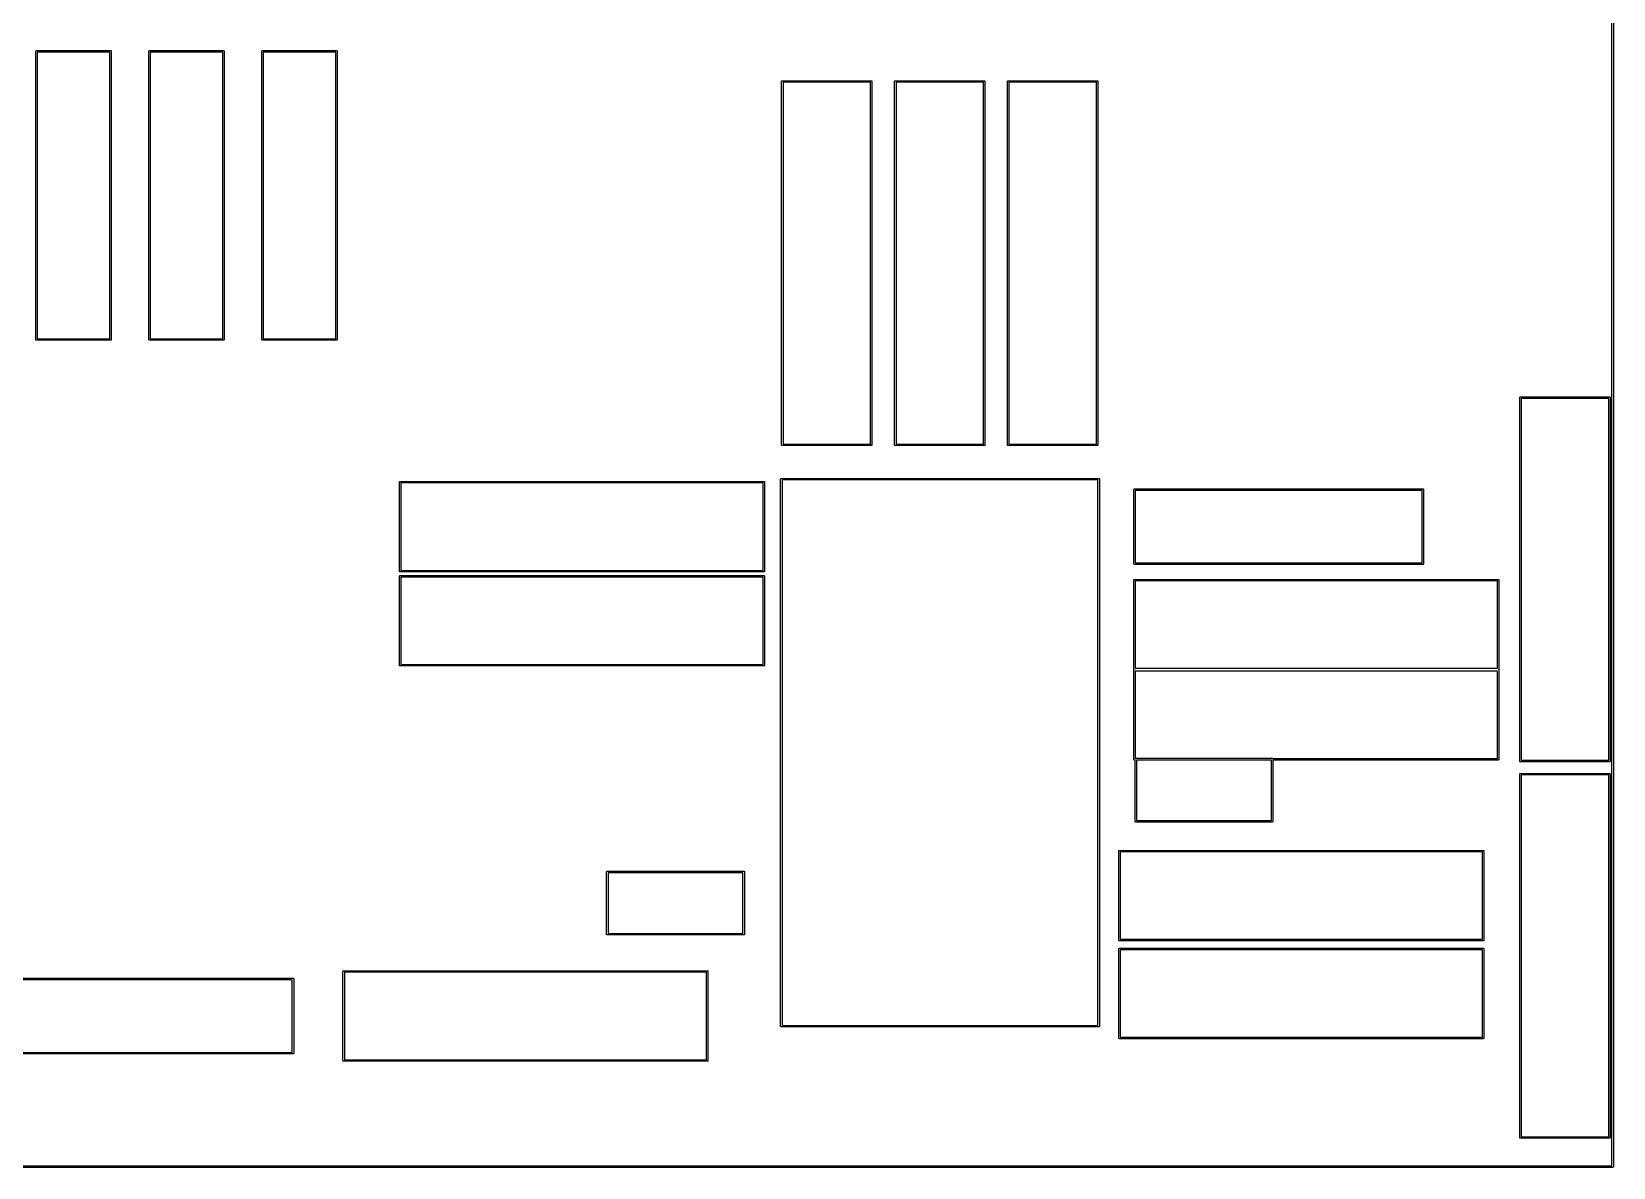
# Model space of a CAD drawing. Extents: x 19 to 116, y -142 to -17.
# Drawn here: x 62.1 to 115.4, y -142.3 to -103.9 of the extents above; entities that cross this region are included whole.
import ezdxf

# ---------------------------------------------------------------- set-up
doc = ezdxf.new("R2010")
doc.units = 0
doc.layers.add('BLACK', color=7, linetype='CONTINUOUS')

msp = doc.modelspace()

# ---------------------------------------------------------------- linework, layer by layer
at = {"layer": 'BLACK', "linetype": 'CONTINUOUS'}
for p, q in [((115.375, -142.215), (115.375, -16.705)), ((115.425, -16.6812), (115.425, -142.239)), ((62.2249, -104.614), (62.2254, -104.609)), ((62.225, -104.615), (62.2249, -104.614)), ((62.225, -114.333), (62.225, -104.615)), ((62.2254, -104.609), (62.2268, -104.604)), ((62.2268, -104.604), (62.2291, -104.6)), ((62.2291, -104.6), (62.2322, -104.596)), ((62.2322, -104.596), (62.236, -104.593)), ((62.236, -104.593), (62.2404, -104.591)), ((62.2404, -104.591), (62.2451, -104.589)), ((62.2451, -104.589), (62.2488, -104.589)), ((62.2488, -104.589), (62.2488, -104.589)), ((62.2488, -104.589), (62.25, -104.589)), ((62.25, -104.589), (62.2512, -104.589)), ((62.2512, -104.589), (64.7488, -104.589)), ((62.275, -104.639), (62.275, -114.309)), ((64.725, -104.639), (62.275, -104.639)), ((64.725, -114.309), (64.725, -104.639)), ((64.7488, -104.589), (64.75, -104.589)), ((64.75, -104.589), (64.7512, -104.589)), ((64.7512, -104.589), (64.7512, -104.589)), ((64.7512, -104.589), (64.7549, -104.589)), ((64.7549, -104.589), (64.7596, -104.591)), ((64.7596, -104.591), (64.764, -104.593)), ((64.764, -104.593), (64.7678, -104.596)), ((64.7678, -104.596), (64.7709, -104.6)), ((64.7709, -104.6), (64.7732, -104.604)), ((64.7732, -104.604), (64.7746, -104.609)), ((64.7746, -104.609), (64.7751, -104.614)), ((64.7751, -104.614), (64.775, -104.615)), ((64.775, -104.615), (64.775, -114.333)), ((66.0349, -104.614), (66.0354, -104.609)), ((66.035, -104.615), (66.0349, -104.614)), ((66.035, -114.333), (66.035, -104.615)), ((66.0354, -104.609), (66.0368, -104.604)), ((66.0368, -104.604), (66.0391, -104.6)), ((66.0391, -104.6), (66.0422, -104.596)), ((66.0422, -104.596), (66.046, -104.593)), ((66.046, -104.593), (66.0504, -104.591)), ((66.0504, -104.591), (66.0551, -104.589)), ((66.0551, -104.589), (66.0588, -104.589)), ((66.0588, -104.589), (66.0588, -104.589)), ((66.0588, -104.589), (66.06, -104.589)), ((66.06, -104.589), (66.0612, -104.589)), ((66.0612, -104.589), (68.5588, -104.589)), ((66.085, -104.639), (66.085, -114.309)), ((68.535, -104.639), (66.085, -104.639)), ((68.535, -114.309), (68.535, -104.639)), ((68.5588, -104.589), (68.56, -104.589)), ((68.56, -104.589), (68.5612, -104.589)), ((68.5612, -104.589), (68.5612, -104.589)), ((68.5612, -104.589), (68.5649, -104.589)), ((68.5649, -104.589), (68.5696, -104.591)), ((68.5696, -104.591), (68.574, -104.593)), ((68.574, -104.593), (68.5778, -104.596)), ((68.5778, -104.596), (68.5809, -104.6)), ((68.5809, -104.6), (68.5832, -104.604)), ((68.5832, -104.604), (68.5846, -104.609)), ((68.5846, -104.609), (68.5851, -104.614)), ((68.5851, -104.614), (68.585, -104.615)), ((68.585, -104.615), (68.585, -114.333)), ((69.8449, -104.614), (69.8454, -104.609)), ((69.845, -104.615), (69.8449, -104.614)), ((69.845, -114.333), (69.845, -104.615)), ((69.8454, -104.609), (69.8468, -104.604)), ((69.8468, -104.604), (69.8491, -104.6)), ((69.8491, -104.6), (69.8522, -104.596)), ((69.8522, -104.596), (69.856, -104.593)), ((69.856, -104.593), (69.8604, -104.591)), ((69.8604, -104.591), (69.8651, -104.589)), ((69.8651, -104.589), (69.8688, -104.589)), ((69.8688, -104.589), (69.8688, -104.589)), ((69.8688, -104.589), (69.87, -104.589)), ((69.87, -104.589), (69.8712, -104.589)), ((69.8712, -104.589), (72.3688, -104.589)), ((69.895, -104.639), (69.895, -114.309)), ((72.345, -104.639), (69.895, -104.639)), ((72.345, -114.309), (72.345, -104.639)), ((72.3688, -104.589), (72.37, -104.589)), ((72.37, -104.589), (72.3712, -104.589)), ((72.3712, -104.589), (72.3712, -104.589)), ((72.3712, -104.589), (72.3749, -104.589)), ((72.3749, -104.589), (72.3796, -104.591)), ((72.3796, -104.591), (72.384, -104.593)), ((72.384, -104.593), (72.3878, -104.596)), ((72.3878, -104.596), (72.3909, -104.6)), ((72.3909, -104.6), (72.3932, -104.604)), ((72.3932, -104.604), (72.3946, -104.609)), ((72.3946, -104.609), (72.3951, -104.614)), ((72.3951, -104.614), (72.395, -104.615)), ((72.395, -104.615), (72.395, -114.333)), ((87.386, -105.609), (87.3904, -105.607)), ((87.3904, -105.607), (87.3951, -105.605)), ((87.3951, -105.605), (87.3988, -105.605)), ((87.3988, -105.605), (87.3988, -105.605)), ((87.3988, -105.605), (87.4, -105.605)), ((87.4, -105.605), (87.4012, -105.605)), ((87.4012, -105.605), (90.3988, -105.605)), ((90.3988, -105.605), (90.4, -105.605)), ((90.4, -105.605), (90.4012, -105.605)), ((90.4012, -105.605), (90.4012, -105.605)), ((90.4012, -105.605), (90.4049, -105.605)), ((90.4049, -105.605), (90.4096, -105.607)), ((90.4096, -105.607), (90.414, -105.609)), ((91.196, -105.609), (91.2004, -105.607)), ((91.2004, -105.607), (91.2051, -105.605)), ((91.2051, -105.605), (91.2088, -105.605)), ((91.2088, -105.605), (91.2088, -105.605)), ((91.2088, -105.605), (91.21, -105.605)), ((91.21, -105.605), (91.2112, -105.605)), ((91.2112, -105.605), (94.2088, -105.605)), ((94.2088, -105.605), (94.21, -105.605)), ((94.21, -105.605), (94.2112, -105.605)), ((94.2112, -105.605), (94.2112, -105.605)), ((94.2112, -105.605), (94.2149, -105.605)), ((94.2149, -105.605), (94.2196, -105.607)), ((94.2196, -105.607), (94.224, -105.609)), ((95.006, -105.609), (95.0104, -105.607)), ((95.0104, -105.607), (95.0151, -105.605)), ((95.0151, -105.605), (95.0188, -105.605)), ((95.0188, -105.605), (95.0188, -105.605)), ((95.0188, -105.605), (95.02, -105.605)), ((95.02, -105.605), (95.0212, -105.605)), ((95.0212, -105.605), (98.0188, -105.605)), ((98.0188, -105.605), (98.02, -105.605)), ((98.02, -105.605), (98.0212, -105.605)), ((98.0212, -105.605), (98.0212, -105.605)), ((98.0212, -105.605), (98.0249, -105.605)), ((98.0249, -105.605), (98.0296, -105.607)), ((98.0296, -105.607), (98.034, -105.609)), ((87.3749, -105.63), (87.3754, -105.625)), ((87.375, -105.631), (87.3749, -105.63)), ((87.375, -117.889), (87.375, -105.631)), ((87.3754, -105.625), (87.3768, -105.62)), ((87.3768, -105.62), (87.3791, -105.616)), ((87.3791, -105.616), (87.3822, -105.612)), ((87.3822, -105.612), (87.386, -105.609)), ((87.425, -105.655), (87.425, -117.865)), ((90.375, -105.655), (87.425, -105.655)), ((90.375, -117.865), (90.375, -105.655)), ((90.414, -105.609), (90.4178, -105.612)), ((90.4178, -105.612), (90.4209, -105.616)), ((90.4209, -105.616), (90.4232, -105.62)), ((90.4232, -105.62), (90.4246, -105.625)), ((90.4246, -105.625), (90.4251, -105.63)), ((90.4251, -105.63), (90.425, -105.631)), ((90.425, -105.631), (90.425, -117.889)), ((91.1849, -105.63), (91.1854, -105.625)), ((91.185, -105.631), (91.1849, -105.63)), ((91.185, -117.889), (91.185, -105.631)), ((91.1854, -105.625), (91.1868, -105.62)), ((91.1868, -105.62), (91.1891, -105.616)), ((91.1891, -105.616), (91.1922, -105.612)), ((91.1922, -105.612), (91.196, -105.609)), ((91.235, -105.655), (91.235, -117.865)), ((94.185, -105.655), (91.235, -105.655)), ((94.185, -117.865), (94.185, -105.655)), ((94.224, -105.609), (94.2278, -105.612)), ((94.2278, -105.612), (94.2309, -105.616)), ((94.2309, -105.616), (94.2332, -105.62)), ((94.2332, -105.62), (94.2346, -105.625)), ((94.2346, -105.625), (94.2351, -105.63)), ((94.2351, -105.63), (94.235, -105.631)), ((94.235, -105.631), (94.235, -117.889)), ((94.9949, -105.63), (94.9954, -105.625)), ((94.995, -105.631), (94.9949, -105.63)), ((94.995, -117.889), (94.995, -105.631)), ((94.9954, -105.625), (94.9968, -105.62)), ((94.9968, -105.62), (94.9991, -105.616)), ((94.9991, -105.616), (95.0022, -105.612)), ((95.0022, -105.612), (95.006, -105.609)), ((95.045, -105.655), (95.045, -117.865)), ((97.995, -105.655), (95.045, -105.655)), ((97.995, -117.865), (97.995, -105.655)), ((98.034, -105.609), (98.0378, -105.612)), ((98.0378, -105.612), (98.0409, -105.616)), ((98.0409, -105.616), (98.0432, -105.62)), ((98.0432, -105.62), (98.0446, -105.625)), ((98.0446, -105.625), (98.0451, -105.63)), ((98.0451, -105.63), (98.045, -105.631)), ((98.045, -105.631), (98.045, -117.889)), ((62.2249, -114.334), (62.225, -114.333)), ((62.2254, -114.339), (62.2249, -114.334)), ((62.2268, -114.344), (62.2254, -114.339)), ((62.2291, -114.348), (62.2268, -114.344)), ((62.2322, -114.352), (62.2291, -114.348)), ((62.236, -114.355), (62.2322, -114.352)), ((62.2404, -114.357), (62.236, -114.355)), ((62.2451, -114.359), (62.2404, -114.357)), ((62.25, -114.359), (62.2451, -114.359)), ((62.2512, -114.359), (62.25, -114.359)), ((64.7488, -114.359), (62.2512, -114.359)), ((62.275, -114.309), (64.725, -114.309)), ((64.75, -114.359), (64.7488, -114.359)), ((64.7549, -114.359), (64.75, -114.359)), ((64.7596, -114.357), (64.7549, -114.359)), ((64.764, -114.355), (64.7596, -114.357)), ((64.7678, -114.352), (64.764, -114.355)), ((64.7709, -114.348), (64.7678, -114.352)), ((64.7732, -114.344), (64.7709, -114.348)), ((64.7746, -114.339), (64.7732, -114.344)), ((64.775, -114.335), (64.7746, -114.339)), ((64.775, -114.333), (64.7751, -114.334)), ((64.7751, -114.334), (64.775, -114.335)), ((64.775, -114.335), (64.775, -114.335)), ((66.0349, -114.334), (66.035, -114.333)), ((66.0354, -114.339), (66.0349, -114.334)), ((66.0368, -114.344), (66.0354, -114.339)), ((66.0391, -114.348), (66.0368, -114.344)), ((66.0422, -114.352), (66.0391, -114.348)), ((66.046, -114.355), (66.0422, -114.352)), ((66.0504, -114.357), (66.046, -114.355)), ((66.0551, -114.359), (66.0504, -114.357)), ((66.06, -114.359), (66.0551, -114.359)), ((66.0612, -114.359), (66.06, -114.359)), ((68.5588, -114.359), (66.0612, -114.359)), ((66.085, -114.309), (68.535, -114.309)), ((68.56, -114.359), (68.5588, -114.359)), ((68.5649, -114.359), (68.56, -114.359)), ((68.5696, -114.357), (68.5649, -114.359)), ((68.574, -114.355), (68.5696, -114.357)), ((68.5778, -114.352), (68.574, -114.355)), ((68.5809, -114.348), (68.5778, -114.352)), ((68.5832, -114.344), (68.5809, -114.348)), ((68.5846, -114.339), (68.5832, -114.344)), ((68.585, -114.335), (68.5846, -114.339)), ((68.585, -114.333), (68.5851, -114.334)), ((68.5851, -114.334), (68.585, -114.335)), ((68.585, -114.335), (68.585, -114.335)), ((69.8449, -114.334), (69.845, -114.333)), ((69.8454, -114.339), (69.8449, -114.334)), ((69.8468, -114.344), (69.8454, -114.339)), ((69.8491, -114.348), (69.8468, -114.344)), ((69.8522, -114.352), (69.8491, -114.348)), ((69.856, -114.355), (69.8522, -114.352)), ((69.8604, -114.357), (69.856, -114.355)), ((69.8651, -114.359), (69.8604, -114.357)), ((69.87, -114.359), (69.8651, -114.359)), ((69.8712, -114.359), (69.87, -114.359)), ((72.3688, -114.359), (69.8712, -114.359)), ((69.895, -114.309), (72.345, -114.309)), ((72.37, -114.359), (72.3688, -114.359)), ((72.3749, -114.359), (72.37, -114.359)), ((72.3796, -114.357), (72.3749, -114.359)), ((72.384, -114.355), (72.3796, -114.357)), ((72.3878, -114.352), (72.384, -114.355)), ((72.3909, -114.348), (72.3878, -114.352)), ((72.3932, -114.344), (72.3909, -114.348)), ((72.3946, -114.339), (72.3932, -114.344)), ((72.395, -114.335), (72.3946, -114.339)), ((72.395, -114.333), (72.3951, -114.334)), ((72.3951, -114.334), (72.395, -114.335)), ((72.395, -114.335), (72.395, -114.335)), ((112.278, -116.277), (112.282, -116.275)), ((112.282, -116.275), (112.287, -116.273)), ((112.287, -116.273), (112.291, -116.273)), ((112.291, -116.273), (112.291, -116.273)), ((112.291, -116.273), (112.292, -116.273)), ((112.292, -116.273), (112.293, -116.273)), ((112.293, -116.273), (115.291, -116.273)), ((115.291, -116.273), (115.292, -116.273)), ((115.292, -116.273), (115.293, -116.273)), ((115.293, -116.273), (115.293, -116.273)), ((115.293, -116.273), (115.297, -116.273)), ((115.297, -116.273), (115.302, -116.275)), ((115.302, -116.275), (115.306, -116.277)), ((112.267, -116.293), (112.269, -116.288)), ((112.267, -116.298), (112.267, -116.293)), ((112.267, -116.299), (112.267, -116.298)), ((112.267, -128.557), (112.267, -116.299)), ((112.269, -116.288), (112.271, -116.284)), ((112.271, -116.284), (112.274, -116.28)), ((112.274, -116.28), (112.278, -116.277)), ((112.317, -116.323), (112.317, -128.533)), ((115.267, -116.323), (112.317, -116.323)), ((115.267, -128.533), (115.267, -116.323)), ((115.306, -116.277), (115.31, -116.28)), ((115.31, -116.28), (115.313, -116.284)), ((115.313, -116.284), (115.315, -116.288)), ((115.315, -116.288), (115.317, -116.293)), ((115.317, -116.293), (115.317, -116.298)), ((115.317, -116.298), (115.317, -116.299)), ((115.317, -116.299), (115.317, -128.557)), ((87.425, -117.865), (90.375, -117.865)), ((91.235, -117.865), (94.185, -117.865)), ((95.045, -117.865), (97.995, -117.865)), ((87.3749, -117.89), (87.375, -117.889)), ((87.3754, -117.895), (87.3749, -117.89)), ((87.3768, -117.9), (87.3754, -117.895)), ((87.3791, -117.904), (87.3768, -117.9)), ((87.3822, -117.908), (87.3791, -117.904)), ((87.386, -117.911), (87.3822, -117.908)), ((87.3904, -117.913), (87.386, -117.911)), ((87.3951, -117.915), (87.3904, -117.913)), ((87.4, -117.915), (87.3951, -117.915)), ((87.4012, -117.915), (87.4, -117.915)), ((90.3988, -117.915), (87.4012, -117.915)), ((90.4, -117.915), (90.3988, -117.915)), ((90.4049, -117.915), (90.4, -117.915)), ((90.4096, -117.913), (90.4049, -117.915)), ((90.414, -117.911), (90.4096, -117.913)), ((90.4178, -117.908), (90.414, -117.911)), ((90.4209, -117.904), (90.4178, -117.908)), ((90.4232, -117.9), (90.4209, -117.904)), ((90.4246, -117.895), (90.4232, -117.9)), ((90.425, -117.891), (90.4246, -117.895)), ((90.425, -117.889), (90.4251, -117.89)), ((90.4251, -117.89), (90.425, -117.891)), ((90.425, -117.891), (90.425, -117.891)), ((91.1849, -117.89), (91.185, -117.889)), ((91.1854, -117.895), (91.1849, -117.89)), ((91.1868, -117.9), (91.1854, -117.895)), ((91.1891, -117.904), (91.1868, -117.9)), ((91.1922, -117.908), (91.1891, -117.904)), ((91.196, -117.911), (91.1922, -117.908)), ((91.2004, -117.913), (91.196, -117.911)), ((91.2051, -117.915), (91.2004, -117.913)), ((91.21, -117.915), (91.2051, -117.915)), ((91.2112, -117.915), (91.21, -117.915)), ((94.2088, -117.915), (91.2112, -117.915)), ((94.21, -117.915), (94.2088, -117.915)), ((94.2149, -117.915), (94.21, -117.915)), ((94.2196, -117.913), (94.2149, -117.915)), ((94.224, -117.911), (94.2196, -117.913)), ((94.2278, -117.908), (94.224, -117.911)), ((94.2309, -117.904), (94.2278, -117.908)), ((94.2332, -117.9), (94.2309, -117.904)), ((94.2346, -117.895), (94.2332, -117.9)), ((94.235, -117.891), (94.2346, -117.895)), ((94.235, -117.889), (94.2351, -117.89)), ((94.2351, -117.89), (94.235, -117.891)), ((94.235, -117.891), (94.235, -117.891)), ((94.9949, -117.89), (94.995, -117.889)), ((94.9954, -117.895), (94.9949, -117.89)), ((94.9968, -117.9), (94.9954, -117.895)), ((94.9991, -117.904), (94.9968, -117.9)), ((95.0022, -117.908), (94.9991, -117.904)), ((95.006, -117.911), (95.0022, -117.908)), ((95.0104, -117.913), (95.006, -117.911)), ((95.0151, -117.915), (95.0104, -117.913)), ((95.02, -117.915), (95.0151, -117.915)), ((95.0212, -117.915), (95.02, -117.915)), ((98.0188, -117.915), (95.0212, -117.915)), ((98.02, -117.915), (98.0188, -117.915)), ((98.0249, -117.915), (98.02, -117.915)), ((98.0296, -117.913), (98.0249, -117.915)), ((98.034, -117.911), (98.0296, -117.913)), ((98.0378, -117.908), (98.034, -117.911)), ((98.0409, -117.904), (98.0378, -117.908)), ((98.0432, -117.9), (98.0409, -117.904)), ((98.0446, -117.895), (98.0432, -117.9)), ((98.045, -117.891), (98.0446, -117.895)), ((98.045, -117.889), (98.0451, -117.89)), ((98.0451, -117.89), (98.045, -117.891)), ((98.045, -117.891), (98.045, -117.891)), ((74.4899, -119.15), (74.4904, -119.145)), ((74.49, -119.151), (74.4899, -119.15)), ((74.49, -122.149), (74.49, -119.151)), ((74.4904, -119.145), (74.4918, -119.14)), ((74.4918, -119.14), (74.4941, -119.136)), ((74.4941, -119.136), (74.4972, -119.132)), ((74.4972, -119.132), (74.501, -119.129)), ((74.501, -119.129), (74.5054, -119.127)), ((74.5054, -119.127), (74.5101, -119.125)), ((74.5101, -119.125), (74.5138, -119.125)), ((74.5138, -119.125), (74.5138, -119.125)), ((74.5138, -119.125), (74.515, -119.125)), ((74.515, -119.125), (74.5162, -119.125)), ((74.5162, -119.125), (86.7738, -119.125)), ((74.54, -119.175), (74.54, -122.125)), ((86.75, -119.175), (74.54, -119.175)), ((86.75, -122.125), (86.75, -119.175)), ((86.7738, -119.125), (86.775, -119.125)), ((86.775, -119.125), (86.7762, -119.125)), ((86.7762, -119.125), (86.7762, -119.125)), ((86.7762, -119.125), (86.7799, -119.125)), ((86.7799, -119.125), (86.7846, -119.127)), ((86.7846, -119.127), (86.789, -119.129)), ((86.789, -119.129), (86.7928, -119.132)), ((86.7928, -119.132), (86.7959, -119.136)), ((86.7959, -119.136), (86.7982, -119.14)), ((86.7982, -119.14), (86.7996, -119.145)), ((86.7996, -119.145), (86.8001, -119.15)), ((86.8001, -119.15), (86.8, -119.151)), ((86.8, -119.151), (86.8, -122.149)), ((87.3449, -119.05), (87.3454, -119.045)), ((87.345, -119.051), (87.3449, -119.05)), ((87.345, -137.499), (87.345, -119.051)), ((87.3454, -119.045), (87.3468, -119.04)), ((87.3468, -119.04), (87.3491, -119.036)), ((87.3491, -119.036), (87.3522, -119.032)), ((87.3522, -119.032), (87.356, -119.029)), ((87.356, -119.029), (87.3604, -119.027)), ((87.3604, -119.027), (87.3651, -119.025)), ((87.3651, -119.025), (87.3688, -119.025)), ((87.3688, -119.025), (87.3688, -119.025)), ((87.3688, -119.025), (87.37, -119.025)), ((87.37, -119.025), (87.3712, -119.025)), ((87.3712, -119.025), (98.0688, -119.025)), ((87.395, -119.075), (87.395, -137.475)), ((98.045, -119.075), (87.395, -119.075)), ((98.045, -137.475), (98.045, -119.075)), ((98.0688, -119.025), (98.07, -119.025)), ((98.07, -119.025), (98.0712, -119.025)), ((98.0712, -119.025), (98.0712, -119.025)), ((98.0712, -119.025), (98.0749, -119.025)), ((98.0749, -119.025), (98.0796, -119.027)), ((98.0796, -119.027), (98.084, -119.029)), ((98.084, -119.029), (98.0878, -119.032)), ((98.0878, -119.032), (98.0909, -119.036)), ((98.0909, -119.036), (98.0932, -119.04)), ((98.0932, -119.04), (98.0946, -119.045)), ((98.0946, -119.045), (98.0951, -119.05)), ((98.0951, -119.05), (98.095, -119.051)), ((98.095, -119.051), (98.095, -137.499)), ((99.2549, -119.4), (99.2554, -119.395)), ((99.255, -119.401), (99.2549, -119.4)), ((99.255, -121.899), (99.255, -119.401)), ((99.2554, -119.395), (99.2568, -119.39)), ((99.2568, -119.39), (99.2591, -119.386)), ((99.2591, -119.386), (99.2622, -119.382)), ((99.2622, -119.382), (99.266, -119.379)), ((99.266, -119.379), (99.2704, -119.377)), ((99.2704, -119.377), (99.2751, -119.375)), ((99.2751, -119.375), (99.2788, -119.375)), ((99.2788, -119.375), (99.2788, -119.375)), ((99.2788, -119.375), (99.28, -119.375)), ((99.28, -119.375), (99.2812, -119.375)), ((99.2812, -119.375), (108.999, -119.375)), ((99.305, -119.425), (99.305, -121.875)), ((108.975, -119.425), (99.305, -119.425)), ((108.975, -121.875), (108.975, -119.425)), ((108.999, -119.375), (109, -119.375)), ((109, -119.375), (109.001, -119.375)), ((109.001, -119.375), (109.001, -119.375)), ((109.001, -119.375), (109.005, -119.375)), ((109.005, -119.375), (109.01, -119.377)), ((109.01, -119.377), (109.014, -119.379)), ((109.014, -119.379), (109.018, -119.382)), ((109.018, -119.382), (109.021, -119.386)), ((109.021, -119.386), (109.023, -119.39)), ((109.023, -119.39), (109.025, -119.395)), ((109.025, -119.395), (109.025, -119.4)), ((109.025, -119.4), (109.025, -119.401)), ((109.025, -119.401), (109.025, -121.899)), ((74.54, -122.125), (86.75, -122.125)), ((99.2549, -121.9), (99.255, -121.899)), ((99.2554, -121.905), (99.2549, -121.9)), ((99.2568, -121.91), (99.2554, -121.905)), ((99.2591, -121.914), (99.2568, -121.91)), ((99.2622, -121.918), (99.2591, -121.914)), ((99.266, -121.921), (99.2622, -121.918)), ((99.2704, -121.923), (99.266, -121.921)), ((99.2751, -121.925), (99.2704, -121.923)), ((99.28, -121.925), (99.2751, -121.925)), ((99.2812, -121.925), (99.28, -121.925)), ((108.999, -121.925), (99.2812, -121.925)), ((99.305, -121.875), (108.975, -121.875)), ((109, -121.925), (108.999, -121.925)), ((109.005, -121.925), (109, -121.925)), ((109.01, -121.923), (109.005, -121.925)), ((109.014, -121.921), (109.01, -121.923)), ((109.018, -121.918), (109.014, -121.921)), ((109.021, -121.914), (109.018, -121.918)), ((109.023, -121.91), (109.021, -121.914)), ((109.025, -121.905), (109.023, -121.91)), ((109.025, -121.899), (109.025, -121.9)), ((109.025, -121.9), (109.025, -121.901)), ((109.025, -121.901), (109.025, -121.901)), ((109.025, -121.901), (109.025, -121.905)), ((74.4899, -122.15), (74.49, -122.149)), ((74.4904, -122.155), (74.4899, -122.15)), ((74.4899, -122.325), (74.4904, -122.32)), ((74.49, -122.326), (74.4899, -122.325)), ((74.49, -125.324), (74.49, -122.326)), ((74.4918, -122.16), (74.4904, -122.155)), ((74.4904, -122.32), (74.4918, -122.315)), ((74.4941, -122.164), (74.4918, -122.16)), ((74.4918, -122.315), (74.4941, -122.311)), ((74.4972, -122.168), (74.4941, -122.164)), ((74.4941, -122.311), (74.4972, -122.307)), ((74.501, -122.171), (74.4972, -122.168)), ((74.4972, -122.307), (74.501, -122.304)), ((74.5054, -122.173), (74.501, -122.171)), ((74.501, -122.304), (74.5054, -122.302)), ((74.5101, -122.175), (74.5054, -122.173)), ((74.5054, -122.302), (74.5101, -122.3)), ((74.515, -122.175), (74.5101, -122.175)), ((74.5101, -122.3), (74.5138, -122.3)), ((74.5138, -122.3), (74.5138, -122.3)), ((74.5138, -122.3), (74.515, -122.3)), ((74.5162, -122.175), (74.515, -122.175)), ((74.515, -122.3), (74.5162, -122.3)), ((86.7738, -122.175), (74.5162, -122.175)), ((74.5162, -122.3), (86.7738, -122.3)), ((74.54, -122.35), (74.54, -125.3)), ((86.75, -122.35), (74.54, -122.35)), ((86.75, -125.3), (86.75, -122.35)), ((86.775, -122.175), (86.7738, -122.175)), ((86.7738, -122.3), (86.775, -122.3)), ((86.7799, -122.175), (86.775, -122.175)), ((86.775, -122.3), (86.7762, -122.3)), ((86.7762, -122.3), (86.7762, -122.3)), ((86.7762, -122.3), (86.7799, -122.3)), ((86.7846, -122.173), (86.7799, -122.175)), ((86.7799, -122.3), (86.7846, -122.302)), ((86.789, -122.171), (86.7846, -122.173)), ((86.7846, -122.302), (86.789, -122.304)), ((86.7928, -122.168), (86.789, -122.171)), ((86.789, -122.304), (86.7928, -122.307)), ((86.7959, -122.164), (86.7928, -122.168)), ((86.7928, -122.307), (86.7959, -122.311)), ((86.7982, -122.16), (86.7959, -122.164)), ((86.7959, -122.311), (86.7982, -122.315)), ((86.7996, -122.155), (86.7982, -122.16)), ((86.7982, -122.315), (86.7996, -122.32)), ((86.8, -122.151), (86.7996, -122.155)), ((86.7996, -122.32), (86.8001, -122.325)), ((86.8, -122.149), (86.8001, -122.15)), ((86.8001, -122.15), (86.8, -122.151)), ((86.8, -122.151), (86.8, -122.151)), ((86.8001, -122.325), (86.8, -122.326)), ((86.8, -122.326), (86.8, -125.324)), ((99.2549, -122.452), (99.2554, -122.447)), ((99.255, -122.453), (99.2549, -122.452)), ((99.255, -125.451), (99.255, -122.453)), ((99.2554, -122.447), (99.2568, -122.442)), ((99.2568, -122.442), (99.2591, -122.438)), ((99.2591, -122.438), (99.2622, -122.434)), ((99.2622, -122.434), (99.266, -122.431)), ((99.266, -122.431), (99.2704, -122.429)), ((99.2704, -122.429), (99.2751, -122.427)), ((99.2751, -122.427), (99.2788, -122.427)), ((99.2788, -122.427), (99.2788, -122.427)), ((99.2788, -122.427), (99.28, -122.427)), ((99.28, -122.427), (99.2812, -122.427)), ((99.2812, -122.427), (111.539, -122.427)), ((99.305, -122.477), (99.305, -125.427)), ((111.515, -122.477), (99.305, -122.477)), ((111.515, -125.427), (111.515, -122.477)), ((111.539, -122.427), (111.54, -122.427)), ((111.54, -122.427), (111.541, -122.427)), ((111.541, -122.427), (111.541, -122.427)), ((111.541, -122.427), (111.545, -122.427)), ((111.545, -122.427), (111.55, -122.429)), ((111.55, -122.429), (111.554, -122.431)), ((111.554, -122.431), (111.558, -122.434)), ((111.558, -122.434), (111.561, -122.438)), ((111.561, -122.438), (111.563, -122.442)), ((111.563, -122.442), (111.565, -122.447)), ((111.565, -122.447), (111.565, -122.452)), ((111.565, -122.452), (111.565, -122.453)), ((111.565, -122.453), (111.565, -125.451)), ((74.4899, -125.325), (74.49, -125.324)), ((74.4904, -125.33), (74.4899, -125.325)), ((74.4918, -125.335), (74.4904, -125.33)), ((74.4941, -125.339), (74.4918, -125.335)), ((74.4972, -125.343), (74.4941, -125.339)), ((74.501, -125.346), (74.4972, -125.343)), ((74.54, -125.3), (86.75, -125.3)), ((86.7928, -125.343), (86.789, -125.346)), ((86.7959, -125.339), (86.7928, -125.343)), ((86.7982, -125.335), (86.7959, -125.339)), ((86.7996, -125.33), (86.7982, -125.335)), ((86.8, -125.326), (86.7996, -125.33)), ((86.8, -125.324), (86.8001, -125.325)), ((86.8001, -125.325), (86.8, -125.326)), ((86.8, -125.326), (86.8, -125.326)), ((74.5054, -125.348), (74.501, -125.346)), ((74.5101, -125.35), (74.5054, -125.348)), ((74.515, -125.35), (74.5101, -125.35)), ((74.5162, -125.35), (74.515, -125.35)), ((86.7738, -125.35), (74.5162, -125.35)), ((86.775, -125.35), (86.7738, -125.35)), ((86.7799, -125.35), (86.775, -125.35)), ((86.7846, -125.348), (86.7799, -125.35)), ((86.789, -125.346), (86.7846, -125.348)), ((99.2549, -125.452), (99.255, -125.451)), ((99.2554, -125.457), (99.2549, -125.452)), ((99.2549, -125.5), (99.2554, -125.495)), ((99.255, -125.501), (99.2549, -125.5)), ((99.255, -128.499), (99.255, -125.501)), ((99.2568, -125.462), (99.2554, -125.457)), ((99.2554, -125.495), (99.2568, -125.49)), ((99.2591, -125.466), (99.2568, -125.462)), ((99.2568, -125.49), (99.2591, -125.486)), ((99.2622, -125.47), (99.2591, -125.466)), ((99.2591, -125.486), (99.2622, -125.482)), ((99.266, -125.473), (99.2622, -125.47)), ((99.2622, -125.482), (99.266, -125.479)), ((99.2704, -125.475), (99.266, -125.473)), ((99.266, -125.479), (99.2704, -125.477)), ((99.273, -125.476), (99.2704, -125.475)), ((99.2704, -125.477), (99.273, -125.476)), ((99.305, -125.427), (111.515, -125.427)), ((99.305, -125.525), (99.305, -128.47)), ((111.515, -125.525), (99.305, -125.525)), ((111.515, -128.475), (111.515, -125.525)), ((111.55, -125.475), (111.547, -125.476)), ((111.547, -125.476), (111.55, -125.477)), ((111.554, -125.473), (111.55, -125.475)), ((111.55, -125.477), (111.554, -125.479)), ((111.558, -125.47), (111.554, -125.473)), ((111.554, -125.479), (111.558, -125.482)), ((111.561, -125.466), (111.558, -125.47)), ((111.558, -125.482), (111.561, -125.486)), ((111.563, -125.462), (111.561, -125.466)), ((111.561, -125.486), (111.563, -125.49)), ((111.565, -125.457), (111.563, -125.462)), ((111.563, -125.49), (111.565, -125.495)), ((111.565, -125.451), (111.565, -125.452)), ((111.565, -125.452), (111.565, -125.453)), ((111.565, -125.453), (111.565, -125.453)), ((111.565, -125.453), (111.565, -125.457)), ((111.565, -125.495), (111.565, -125.5)), ((111.565, -125.5), (111.565, -125.501)), ((111.565, -125.501), (111.565, -128.499)), ((99.2549, -128.5), (99.255, -128.499)), ((99.2554, -128.505), (99.2549, -128.5)), ((99.2568, -128.51), (99.2554, -128.505)), ((99.2591, -128.514), (99.2568, -128.51)), ((99.2597, -128.515), (99.2591, -128.514)), ((99.2622, -128.518), (99.2597, -128.515)), ((99.266, -128.521), (99.2622, -128.518)), ((99.2704, -128.523), (99.266, -128.521)), ((99.2751, -128.525), (99.2704, -128.523)), ((99.28, -128.525), (99.2751, -128.525)), ((99.2812, -128.525), (99.28, -128.525)), ((99.295, -128.525), (99.2812, -128.525)), ((99.295, -130.589), (99.295, -128.525)), ((99.305, -128.47), (99.306, -128.469)), ((99.306, -128.469), (99.3104, -128.467)), ((99.3104, -128.467), (99.3151, -128.465)), ((99.3151, -128.465), (99.3188, -128.465)), ((99.3188, -128.465), (99.3188, -128.465)), ((99.3188, -128.465), (99.32, -128.465)), ((99.32, -128.465), (99.3212, -128.465)), ((99.3212, -128.465), (103.919, -128.465)), ((99.345, -128.525), (99.345, -130.565)), ((103.895, -128.525), (99.345, -128.525)), ((103.895, -130.565), (103.895, -128.525)), ((103.919, -128.465), (103.92, -128.465)), ((103.92, -128.465), (103.921, -128.465)), ((103.921, -128.465), (103.921, -128.465)), ((103.921, -128.465), (103.925, -128.465)), ((103.925, -128.465), (103.93, -128.467)), ((103.93, -128.467), (103.934, -128.469)), ((103.934, -128.469), (103.938, -128.472)), ((103.938, -128.472), (103.94, -128.475)), ((103.94, -128.475), (111.515, -128.475)), ((111.539, -128.525), (103.945, -128.525)), ((103.945, -128.525), (103.945, -130.589)), ((111.54, -128.525), (111.539, -128.525)), ((111.545, -128.525), (111.54, -128.525)), ((111.55, -128.523), (111.545, -128.525)), ((111.554, -128.521), (111.55, -128.523)), ((111.558, -128.518), (111.554, -128.521)), ((111.561, -128.514), (111.558, -128.518)), ((111.563, -128.51), (111.561, -128.514)), ((111.565, -128.505), (111.563, -128.51)), ((111.565, -128.499), (111.565, -128.5)), ((111.565, -128.5), (111.565, -128.501)), ((111.565, -128.501), (111.565, -128.501)), ((111.565, -128.501), (111.565, -128.505)), ((112.317, -128.533), (115.267, -128.533)), ((112.267, -128.558), (112.267, -128.557)), ((112.267, -128.563), (112.267, -128.558)), ((112.269, -128.568), (112.267, -128.563)), ((112.267, -128.993), (112.269, -128.988)), ((112.267, -128.998), (112.267, -128.993)), ((112.267, -128.999), (112.267, -128.998)), ((112.267, -141.257), (112.267, -128.999)), ((112.271, -128.572), (112.269, -128.568)), ((112.269, -128.988), (112.271, -128.984)), ((112.274, -128.576), (112.271, -128.572)), ((112.271, -128.984), (112.274, -128.98)), ((112.278, -128.579), (112.274, -128.576)), ((112.274, -128.98), (112.278, -128.977)), ((112.282, -128.581), (112.278, -128.579)), ((112.278, -128.977), (112.282, -128.975)), ((112.287, -128.583), (112.282, -128.581)), ((112.282, -128.975), (112.287, -128.973)), ((112.292, -128.583), (112.287, -128.583)), ((112.287, -128.973), (112.291, -128.973)), ((112.291, -128.973), (112.291, -128.973)), ((112.291, -128.973), (112.292, -128.973)), ((112.293, -128.583), (112.292, -128.583)), ((112.292, -128.973), (112.293, -128.973)), ((115.291, -128.583), (112.293, -128.583)), ((112.293, -128.973), (115.291, -128.973)), ((112.317, -129.023), (112.317, -141.233)), ((115.267, -129.023), (112.317, -129.023)), ((115.267, -141.233), (115.267, -129.023)), ((115.292, -128.583), (115.291, -128.583)), ((115.291, -128.973), (115.292, -128.973)), ((115.297, -128.583), (115.292, -128.583)), ((115.292, -128.973), (115.293, -128.973)), ((115.293, -128.973), (115.293, -128.973)), ((115.293, -128.973), (115.297, -128.973)), ((115.302, -128.581), (115.297, -128.583)), ((115.297, -128.973), (115.302, -128.975)), ((115.306, -128.579), (115.302, -128.581)), ((115.302, -128.975), (115.306, -128.977)), ((115.31, -128.576), (115.306, -128.579)), ((115.306, -128.977), (115.31, -128.98)), ((115.313, -128.572), (115.31, -128.576)), ((115.31, -128.98), (115.313, -128.984)), ((115.315, -128.568), (115.313, -128.572)), ((115.313, -128.984), (115.315, -128.988)), ((115.317, -128.563), (115.315, -128.568)), ((115.315, -128.988), (115.317, -128.993)), ((115.317, -128.557), (115.317, -128.558)), ((115.317, -128.558), (115.317, -128.559)), ((115.317, -128.559), (115.317, -128.559)), ((115.317, -128.559), (115.317, -128.563)), ((115.317, -128.993), (115.317, -128.998)), ((115.317, -128.998), (115.317, -128.999)), ((115.317, -128.999), (115.317, -141.257)), ((99.2949, -130.59), (99.295, -130.589)), ((99.2954, -130.595), (99.2949, -130.59)), ((99.2968, -130.6), (99.2954, -130.595)), ((99.2991, -130.604), (99.2968, -130.6)), ((99.2997, -130.605), (99.2991, -130.604)), ((99.3022, -130.608), (99.2997, -130.605)), ((99.306, -130.611), (99.3022, -130.608)), ((99.3104, -130.613), (99.306, -130.611)), ((99.3151, -130.615), (99.3104, -130.613)), ((99.32, -130.615), (99.3151, -130.615)), ((99.3212, -130.615), (99.32, -130.615)), ((103.919, -130.615), (99.3212, -130.615)), ((99.345, -130.565), (103.895, -130.565)), ((103.92, -130.615), (103.919, -130.615)), ((103.925, -130.615), (103.92, -130.615)), ((103.93, -130.613), (103.925, -130.615)), ((103.934, -130.611), (103.93, -130.613)), ((103.938, -130.608), (103.934, -130.611)), ((103.941, -130.604), (103.938, -130.608)), ((103.943, -130.6), (103.941, -130.604)), ((103.945, -130.595), (103.943, -130.6)), ((103.945, -130.589), (103.945, -130.59)), ((103.945, -130.59), (103.945, -130.591)), ((103.945, -130.591), (103.945, -130.591)), ((103.945, -130.591), (103.945, -130.595)), ((98.7469, -131.596), (98.7474, -131.591)), ((98.747, -131.597), (98.7469, -131.596)), ((98.747, -134.595), (98.747, -131.597)), ((98.7474, -131.591), (98.7488, -131.586)), ((98.7488, -131.586), (98.7511, -131.582)), ((98.7511, -131.582), (98.7542, -131.578)), ((98.7542, -131.578), (98.758, -131.575)), ((98.758, -131.575), (98.7624, -131.573)), ((98.7624, -131.573), (98.7671, -131.571)), ((98.7671, -131.571), (98.7708, -131.571)), ((98.7708, -131.571), (98.7708, -131.571)), ((98.7708, -131.571), (98.772, -131.571)), ((98.772, -131.571), (98.7732, -131.571)), ((98.7732, -131.571), (111.031, -131.571)), ((98.797, -131.621), (98.797, -134.571)), ((111.007, -131.621), (98.797, -131.621)), ((111.007, -134.571), (111.007, -131.621)), ((111.031, -131.571), (111.032, -131.571)), ((111.032, -131.571), (111.033, -131.571)), ((111.033, -131.571), (111.033, -131.571)), ((111.033, -131.571), (111.037, -131.571)), ((111.037, -131.571), (111.042, -131.573)), ((111.042, -131.573), (111.046, -131.575)), ((111.046, -131.575), (111.05, -131.578)), ((111.05, -131.578), (111.053, -131.582)), ((111.053, -131.582), (111.055, -131.586)), ((111.055, -131.586), (111.057, -131.591)), ((111.057, -131.591), (111.057, -131.596)), ((111.057, -131.596), (111.057, -131.597)), ((111.057, -131.597), (111.057, -134.595)), ((81.486, -132.279), (81.4904, -132.277)), ((81.4904, -132.277), (81.4951, -132.275)), ((81.4951, -132.275), (81.4988, -132.275)), ((81.4988, -132.275), (81.4988, -132.275)), ((81.4988, -132.275), (81.5, -132.275)), ((81.5, -132.275), (81.5012, -132.275)), ((81.5012, -132.275), (86.0988, -132.275)), ((86.0988, -132.275), (86.1, -132.275)), ((86.1, -132.275), (86.1012, -132.275)), ((86.1012, -132.275), (86.1012, -132.275)), ((86.1012, -132.275), (86.1049, -132.275)), ((86.1049, -132.275), (86.1096, -132.277)), ((86.1096, -132.277), (86.114, -132.279)), ((81.4749, -132.3), (81.4754, -132.295)), ((81.475, -132.301), (81.4749, -132.3)), ((81.475, -134.399), (81.475, -132.301)), ((81.4754, -132.295), (81.4768, -132.29)), ((81.4768, -132.29), (81.4791, -132.286)), ((81.4791, -132.286), (81.4822, -132.282)), ((81.4822, -132.282), (81.486, -132.279)), ((81.525, -132.325), (81.525, -134.375)), ((86.075, -132.325), (81.525, -132.325)), ((86.075, -134.375), (86.075, -132.325)), ((86.114, -132.279), (86.1178, -132.282)), ((86.1178, -132.282), (86.1209, -132.286)), ((86.1209, -132.286), (86.1232, -132.29)), ((86.1232, -132.29), (86.1246, -132.295)), ((86.1246, -132.295), (86.1251, -132.3)), ((86.1251, -132.3), (86.125, -132.301)), ((86.125, -132.301), (86.125, -134.399)), ((81.4749, -134.4), (81.475, -134.399)), ((81.4754, -134.405), (81.4749, -134.4)), ((81.4768, -134.41), (81.4754, -134.405)), ((81.4791, -134.414), (81.4768, -134.41)), ((81.525, -134.375), (86.075, -134.375)), ((86.1232, -134.41), (86.1209, -134.414)), ((86.1246, -134.405), (86.1232, -134.41)), ((86.125, -134.401), (86.1246, -134.405)), ((86.125, -134.399), (86.1251, -134.4)), ((86.1251, -134.4), (86.125, -134.401)), ((86.125, -134.401), (86.125, -134.401)), ((81.4822, -134.418), (81.4791, -134.414)), ((81.486, -134.421), (81.4822, -134.418)), ((81.4904, -134.423), (81.486, -134.421)), ((81.4951, -134.425), (81.4904, -134.423)), ((81.5, -134.425), (81.4951, -134.425)), ((81.5012, -134.425), (81.5, -134.425)), ((86.0988, -134.425), (81.5012, -134.425)), ((86.1, -134.425), (86.0988, -134.425)), ((86.1049, -134.425), (86.1, -134.425)), ((86.1096, -134.423), (86.1049, -134.425)), ((86.114, -134.421), (86.1096, -134.423)), ((86.1178, -134.418), (86.114, -134.421)), ((86.1209, -134.414), (86.1178, -134.418)), ((98.7469, -134.596), (98.747, -134.595)), ((98.7474, -134.601), (98.7469, -134.596)), ((98.7469, -134.898), (98.7474, -134.893)), ((98.747, -134.899), (98.7469, -134.898)), ((98.747, -137.897), (98.747, -134.899)), ((98.7488, -134.606), (98.7474, -134.601)), ((98.7474, -134.893), (98.7488, -134.888)), ((98.7511, -134.61), (98.7488, -134.606)), ((98.7488, -134.888), (98.7511, -134.884)), ((98.7542, -134.614), (98.7511, -134.61)), ((98.7511, -134.884), (98.7542, -134.88)), ((98.758, -134.617), (98.7542, -134.614)), ((98.7542, -134.88), (98.758, -134.877)), ((98.7624, -134.619), (98.758, -134.617)), ((98.758, -134.877), (98.7624, -134.875)), ((98.7671, -134.621), (98.7624, -134.619)), ((98.7624, -134.875), (98.7671, -134.873)), ((98.772, -134.621), (98.7671, -134.621)), ((98.7671, -134.873), (98.7708, -134.873)), ((98.7708, -134.873), (98.7708, -134.873)), ((98.7708, -134.873), (98.772, -134.873)), ((98.7732, -134.621), (98.772, -134.621)), ((98.772, -134.873), (98.7732, -134.873)), ((111.031, -134.621), (98.7732, -134.621)), ((98.7732, -134.873), (111.031, -134.873)), ((98.797, -134.571), (111.007, -134.571)), ((98.797, -134.923), (98.797, -137.873)), ((111.007, -134.923), (98.797, -134.923)), ((111.007, -137.873), (111.007, -134.923)), ((111.032, -134.621), (111.031, -134.621)), ((111.031, -134.873), (111.032, -134.873)), ((111.037, -134.621), (111.032, -134.621)), ((111.032, -134.873), (111.033, -134.873)), ((111.033, -134.873), (111.033, -134.873)), ((111.033, -134.873), (111.037, -134.873)), ((111.042, -134.619), (111.037, -134.621)), ((111.037, -134.873), (111.042, -134.875)), ((111.046, -134.617), (111.042, -134.619)), ((111.042, -134.875), (111.046, -134.877)), ((111.05, -134.614), (111.046, -134.617)), ((111.046, -134.877), (111.05, -134.88)), ((111.053, -134.61), (111.05, -134.614)), ((111.05, -134.88), (111.053, -134.884)), ((111.055, -134.606), (111.053, -134.61)), ((111.053, -134.884), (111.055, -134.888)), ((111.057, -134.601), (111.055, -134.606)), ((111.055, -134.888), (111.057, -134.893)), ((111.057, -134.595), (111.057, -134.596)), ((111.057, -134.596), (111.057, -134.597)), ((111.057, -134.597), (111.057, -134.597)), ((111.057, -134.597), (111.057, -134.601)), ((111.057, -134.893), (111.057, -134.898)), ((111.057, -134.898), (111.057, -134.899)), ((111.057, -134.899), (111.057, -137.897)), ((61.1812, -135.885), (70.8988, -135.885)), ((70.875, -135.935), (61.205, -135.935)), ((70.875, -138.385), (70.875, -135.935)), ((70.8988, -135.885), (70.9, -135.885)), ((70.9, -135.885), (70.9012, -135.885)), ((70.9012, -135.885), (70.9012, -135.885)), ((70.9012, -135.885), (70.9049, -135.885)), ((70.9049, -135.885), (70.9096, -135.887)), ((70.9096, -135.887), (70.914, -135.889)), ((70.914, -135.889), (70.9178, -135.892)), ((70.9178, -135.892), (70.9209, -135.896)), ((70.9209, -135.896), (70.9232, -135.9)), ((70.9232, -135.9), (70.9246, -135.905)), ((70.9246, -135.905), (70.9251, -135.91)), ((70.9251, -135.91), (70.925, -135.911)), ((70.925, -135.911), (70.925, -138.409)), ((72.5849, -135.66), (72.5854, -135.655)), ((72.585, -135.661), (72.5849, -135.66)), ((72.585, -138.659), (72.585, -135.661)), ((72.5854, -135.655), (72.5868, -135.65)), ((72.5868, -135.65), (72.5891, -135.646)), ((72.5891, -135.646), (72.5922, -135.642)), ((72.5922, -135.642), (72.596, -135.639)), ((72.596, -135.639), (72.6004, -135.637)), ((72.6004, -135.637), (72.6051, -135.635)), ((72.6051, -135.635), (72.6088, -135.635)), ((72.6088, -135.635), (72.6088, -135.635)), ((72.6088, -135.635), (72.61, -135.635)), ((72.61, -135.635), (72.6112, -135.635)), ((72.6112, -135.635), (84.8688, -135.635)), ((72.635, -135.685), (72.635, -138.635)), ((84.845, -135.685), (72.635, -135.685)), ((84.845, -138.635), (84.845, -135.685)), ((84.8688, -135.635), (84.87, -135.635)), ((84.87, -135.635), (84.8712, -135.635)), ((84.8712, -135.635), (84.8712, -135.635)), ((84.8712, -135.635), (84.8749, -135.635)), ((84.8749, -135.635), (84.8796, -135.637)), ((84.8796, -135.637), (84.884, -135.639)), ((84.884, -135.639), (84.8878, -135.642)), ((84.8878, -135.642), (84.8909, -135.646)), ((84.8909, -135.646), (84.8932, -135.65)), ((84.8932, -135.65), (84.8946, -135.655)), ((84.8946, -135.655), (84.8951, -135.66)), ((84.8951, -135.66), (84.895, -135.661)), ((84.895, -135.661), (84.895, -138.659)), ((87.3449, -137.5), (87.345, -137.499)), ((87.3454, -137.505), (87.3449, -137.5)), ((87.3468, -137.51), (87.3454, -137.505)), ((87.3491, -137.514), (87.3468, -137.51)), ((87.3522, -137.518), (87.3491, -137.514)), ((87.356, -137.521), (87.3522, -137.518)), ((87.3604, -137.523), (87.356, -137.521)), ((87.3651, -137.525), (87.3604, -137.523)), ((87.37, -137.525), (87.3651, -137.525)), ((87.3712, -137.525), (87.37, -137.525)), ((98.0688, -137.525), (87.3712, -137.525)), ((87.395, -137.475), (98.045, -137.475)), ((98.07, -137.525), (98.0688, -137.525)), ((98.0749, -137.525), (98.07, -137.525)), ((98.0796, -137.523), (98.0749, -137.525)), ((98.084, -137.521), (98.0796, -137.523)), ((98.0878, -137.518), (98.084, -137.521)), ((98.0909, -137.514), (98.0878, -137.518)), ((98.0932, -137.51), (98.0909, -137.514)), ((98.0946, -137.505), (98.0932, -137.51)), ((98.095, -137.501), (98.0946, -137.505)), ((98.095, -137.499), (98.0951, -137.5)), ((98.0951, -137.5), (98.095, -137.501)), ((98.095, -137.501), (98.095, -137.501)), ((98.7469, -137.898), (98.747, -137.897)), ((98.7474, -137.903), (98.7469, -137.898)), ((98.7488, -137.908), (98.7474, -137.903)), ((98.7511, -137.912), (98.7488, -137.908)), ((98.7542, -137.916), (98.7511, -137.912)), ((98.758, -137.919), (98.7542, -137.916)), ((98.7624, -137.921), (98.758, -137.919)), ((98.7671, -137.923), (98.7624, -137.921)), ((98.772, -137.923), (98.7671, -137.923)), ((98.7732, -137.923), (98.772, -137.923)), ((111.031, -137.923), (98.7732, -137.923)), ((98.797, -137.873), (111.007, -137.873)), ((111.032, -137.923), (111.031, -137.923)), ((111.037, -137.923), (111.032, -137.923)), ((111.042, -137.921), (111.037, -137.923)), ((111.046, -137.919), (111.042, -137.921)), ((111.05, -137.916), (111.046, -137.919)), ((111.053, -137.912), (111.05, -137.916)), ((111.055, -137.908), (111.053, -137.912)), ((111.057, -137.903), (111.055, -137.908)), ((111.057, -137.897), (111.057, -137.898)), ((111.057, -137.898), (111.057, -137.899)), ((111.057, -137.899), (111.057, -137.899)), ((111.057, -137.899), (111.057, -137.903)), ((70.8988, -138.435), (61.1812, -138.435)), ((61.205, -138.385), (70.875, -138.385)), ((70.9, -138.435), (70.8988, -138.435)), ((70.9049, -138.435), (70.9, -138.435)), ((70.9096, -138.433), (70.9049, -138.435)), ((70.914, -138.431), (70.9096, -138.433)), ((70.9178, -138.428), (70.914, -138.431)), ((70.9209, -138.424), (70.9178, -138.428)), ((70.9232, -138.42), (70.9209, -138.424)), ((70.9246, -138.415), (70.9232, -138.42)), ((70.925, -138.411), (70.9246, -138.415)), ((70.925, -138.409), (70.9251, -138.41)), ((70.9251, -138.41), (70.925, -138.411)), ((70.925, -138.411), (70.925, -138.411)), ((72.5849, -138.66), (72.585, -138.659)), ((72.5854, -138.665), (72.5849, -138.66)), ((72.5868, -138.67), (72.5854, -138.665)), ((72.5891, -138.674), (72.5868, -138.67)), ((72.5922, -138.678), (72.5891, -138.674)), ((72.635, -138.635), (84.845, -138.635)), ((84.8909, -138.674), (84.8878, -138.678)), ((84.8932, -138.67), (84.8909, -138.674)), ((84.8946, -138.665), (84.8932, -138.67)), ((84.895, -138.661), (84.8946, -138.665)), ((84.895, -138.659), (84.8951, -138.66)), ((84.8951, -138.66), (84.895, -138.661)), ((84.895, -138.661), (84.895, -138.661)), ((72.596, -138.681), (72.5922, -138.678)), ((72.6004, -138.683), (72.596, -138.681)), ((72.6051, -138.685), (72.6004, -138.683)), ((72.61, -138.685), (72.6051, -138.685)), ((72.6112, -138.685), (72.61, -138.685)), ((84.8688, -138.685), (72.6112, -138.685)), ((84.87, -138.685), (84.8688, -138.685)), ((84.8749, -138.685), (84.87, -138.685)), ((84.8796, -138.683), (84.8749, -138.685)), ((84.884, -138.681), (84.8796, -138.683)), ((84.8878, -138.678), (84.884, -138.681)), ((112.267, -141.258), (112.267, -141.257)), ((112.267, -141.263), (112.267, -141.258)), ((112.269, -141.268), (112.267, -141.263)), ((112.271, -141.272), (112.269, -141.268)), ((112.274, -141.276), (112.271, -141.272)), ((112.278, -141.279), (112.274, -141.276)), ((112.282, -141.281), (112.278, -141.279)), ((112.287, -141.283), (112.282, -141.281)), ((112.292, -141.283), (112.287, -141.283)), ((112.293, -141.283), (112.292, -141.283)), ((115.291, -141.283), (112.293, -141.283)), ((112.317, -141.233), (115.267, -141.233)), ((115.292, -141.283), (115.291, -141.283)), ((115.297, -141.283), (115.292, -141.283)), ((115.302, -141.281), (115.297, -141.283)), ((115.306, -141.279), (115.302, -141.281)), ((115.31, -141.276), (115.306, -141.279)), ((115.313, -141.272), (115.31, -141.276)), ((115.315, -141.268), (115.313, -141.272)), ((115.317, -141.263), (115.315, -141.268)), ((115.317, -141.257), (115.317, -141.258)), ((115.317, -141.258), (115.317, -141.259)), ((115.317, -141.259), (115.317, -141.259)), ((115.317, -141.259), (115.317, -141.263)), ((115.399, -142.265), (19.4312, -142.265)), ((19.455, -142.215), (115.375, -142.215)), ((115.4, -142.265), (115.399, -142.265)), ((115.405, -142.265), (115.4, -142.265)), ((115.41, -142.263), (115.405, -142.265)), ((115.414, -142.261), (115.41, -142.263)), ((115.418, -142.258), (115.414, -142.261)), ((115.421, -142.254), (115.418, -142.258)), ((115.423, -142.25), (115.421, -142.254)), ((115.425, -142.245), (115.423, -142.25)), ((115.425, -142.239), (115.425, -142.24)), ((115.425, -142.24), (115.425, -142.241)), ((115.425, -142.241), (115.425, -142.241)), ((115.425, -142.241), (115.425, -142.245))]:
    msp.add_line(p, q, dxfattribs=at)

doc.saveas('drawing.dxf')
